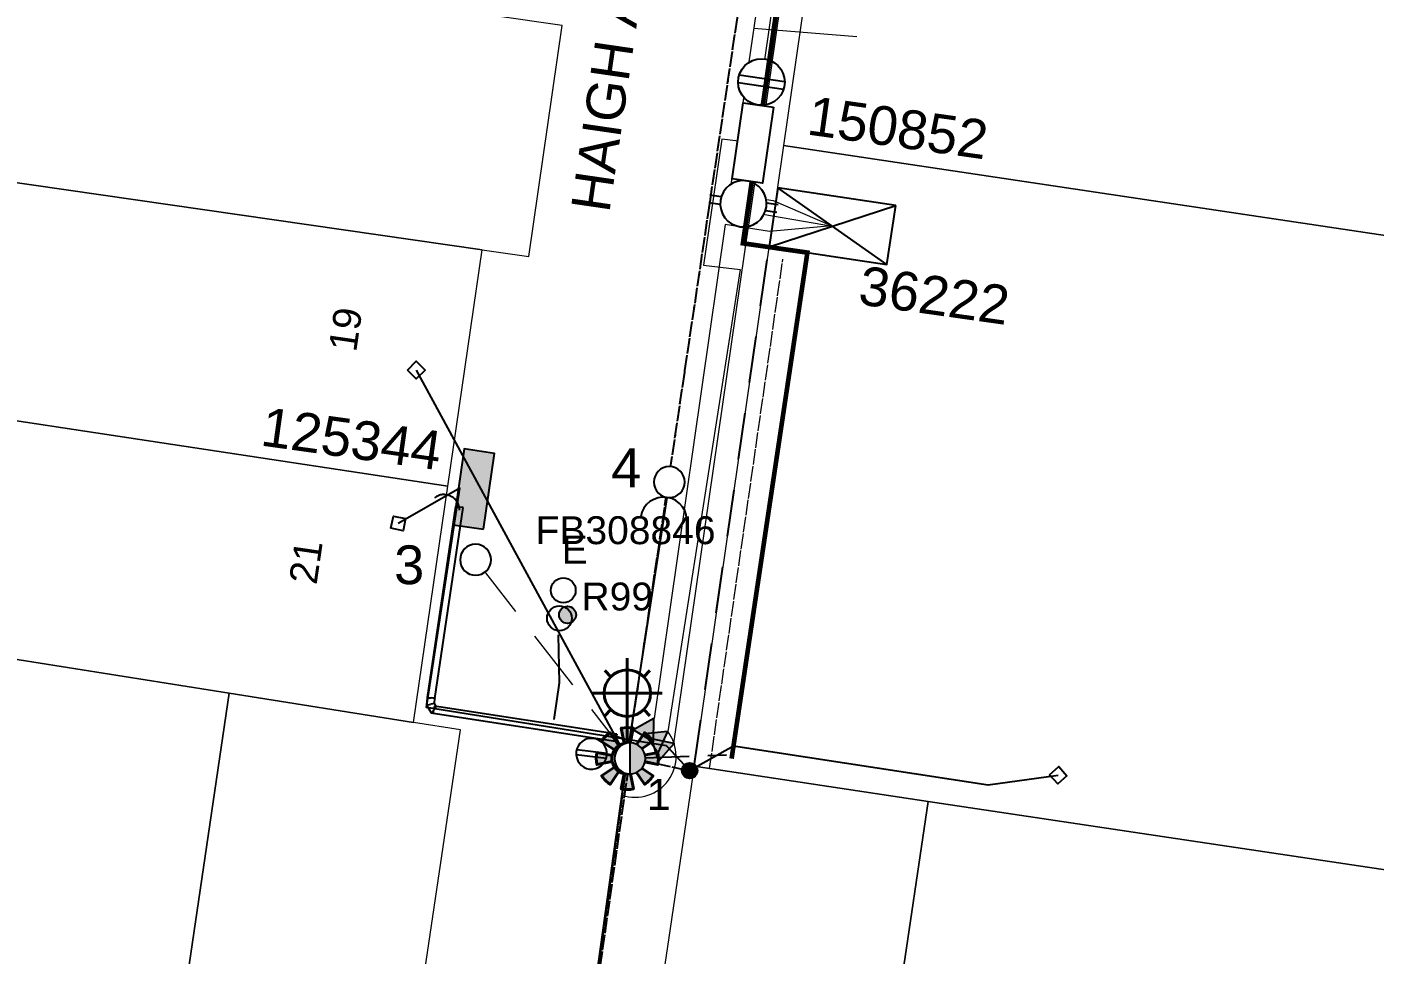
# Model space of a CAD drawing. Header units: metres. Extents: x 280709 to 281347, y 6137535 to 6138306.
# Drawn here: x 280942.5 to 281029.3, y 6137813.3 to 6137873.1 of the extents above; entities that cross this region are included whole.
import ezdxf
from ezdxf.enums import TextEntityAlignment as Align

# ---------------------------------------------------------------- set-up
doc = ezdxf.new("R2010")
doc.units = ezdxf.units.M
for name, pattern in [('Cable Exist OH', [1, 1, 0]), ('Cable Exist UG', [8.2, 4, -1.2, 1.8, -1.2]), ('Cable New OH', [6, 4, -2]), ('Cable Remove', [2, 0, -2]), ('Dash', [5, 3, -2])]:
    doc.linetypes.add(name, pattern=pattern)
doc.layers.get('0').update_dxf_attribs({"color": 6})
for name, color, linetype in [('_User DUCT CONFIGS', 7, 'Continuous'), ('_User Miscellaneous1', 7, 'Continuous'), ('Duct_SP_EXT', 7, 'Continuous'), ('Equip_LV_EXT', 7, 'Continuous'), ('Equip_LV_NEW', 2, 'Continuous'), ('Equip_SP_HV_NEW', 2, 'Continuous'), ('Equip_SP_LV_EXT', 7, 'Continuous'), ('Equip_SP_LV_NEW', 2, 'Continuous'), ('Equip_SP_SL_EXT', 7, 'Continuous'), ('Equip_SP_SL_NEW', 2, 'Continuous'), ('Mains_HV_EXT', 7, 'Continuous'), ('Mains_HV_NEW_U72', 2, 'Continuous'), ('Mains_LV_EXT', 7, 'Continuous'), ('Mains_LV_NEW_E47', 2, 'Continuous'), ('Mains_LV_NEW_Hardwired', 2, 'Continuous'), ('Mains_LV_NEW_T84', 2, 'Continuous'), ('Mains_SL_EXT', 7, 'Continuous'), ('Mains_SL_NEW_R6', 2, 'Continuous'), ('Notes', 7, 'Continuous'), ('OH_Details_SP_MISC', 7, 'Continuous'), ('Services_SP_EXT', 7, 'Continuous'), ('Sub_SP_NEW', 2, 'Continuous'), ('SupportsOH_SP_NEW', 2, 'Continuous'), ('SupportsOH_SP_TR_HV_LV_SL_NEW', 2, 'Continuous'), ('SupportsUG_SP_LV_EXT', 7, 'Continuous'), ('SupportsUG_SP_LV_NEW', 2, 'Continuous'), ('Trench_SP_EXT', 7, 'Continuous'), ('Trench_SP_NEW', 2, 'Continuous')]:
    doc.layers.add(name, color=color, linetype=linetype)
doc.layers.add('Cadastre Land Parcels_SP_EXT', color=9, linetype='Continuous', lineweight=5)
doc.layers.add('Cadastre Road Names_SP_HV_LV_SL_EXT', color=9, linetype='Continuous', lineweight=5)
doc.styles.add('iecARIAL', font='arial.ttf', dxfattribs={"height": 2})
doc.styles.add('POLE_LABEL', font='arial.ttf')
doc.styles.get("Standard").update_dxf_attribs({"font": 'arial.ttf'})
doc.linetypes.add('Cable 4', pattern='A,5.25,-0.1,["o",Standard,S=2,R=0,X=1.2,Y=-0.7],-4', length=9.35)
doc.linetypes.add('Cable New UG', pattern='A,7,-0.25,["x",Standard,S=2,R=0,X=0.2,Y=-0.8],-2.1', length=9.35)
doc.linetypes.add('IE Trench HV', pattern='A,7,-0.2,["/",Standard,S=3,R=0,X=0.6,Y=-1.4],-2.5', length=9.7)

# ---------------------------------------------------------------- blocks, each defined once
blk = doc.blocks.new('PILLAR_EXT')
blk.add_hatch(color=256).paths.add_polyline_path([(-2.475, 0.99), (-2.475, -0.99), (2.475, -0.99), (2.475, 0.99)])
blk.add_lwpolyline([(-2.475, -0.99), (2.475, -0.99), (2.475, 0.99), (-2.475, 0.99)], close=True)
at = {"style": 'iecARIAL', "flags": 8}
blk.add_attdef('ASSET_NUM', (1.5, 3.5), '', height=2.5, dxfattribs=at)
for tag, p, flags in [('OWNED_BY', (0, -0.2), 9), ('STATE', (0, -0.4), 9), ('SUPPORT_TYPE', (0, -0.6), 9), ('USAGE', (0, -0.8), 9), ('LEGEND', (0, -1), 9), ('STREETNAME', (0, -1.8), 9), ('LOCATION', (0, -1.2), 9), ('NOTES', (0, -1.4), 9), ('PARENT', (0, -1.6), 9), ('SUBURB', (0, -2), 1)]:
    blk.add_attdef(tag, p, '', height=0.2, dxfattribs=dict(flags=flags))
blk = doc.blocks.new('DUCT_EXT')
blk.add_circle((0, 0.8), 0.8)
at = {"flags": 1}
blk.add_attdef('Z', (0, 0), '', height=0.2, dxfattribs=at)
at = {"flags": 9}
for tag, p in [('DUCT_CODE', (0, 0)), ('XSECT_TYPE', (0, -0.2)), ('STATE', (0, -0.6)), ('FB_REFERENCE', (0, -0.4)), ('NOTES', (0, -0.8))]:
    blk.add_attdef(tag, text='', height=0.2, dxfattribs=at).set_placement(p, align=Align.MIDDLE_LEFT)
blk = doc.blocks.new('*U71')
for p, q in [((-2.508, 3.153), (-1.35, 1.567)), ((-2.24, 3.349), (-1.082, 1.762))]:
    blk.add_line(p, q)
blk.add_lwpolyline([(-1.208, 1.653, 1), (-2.382, 3.262, 1)], format="xyb", close=True)
at = {"flags": 9}
for tag, p in [('ACTUAL_STATUS', (0, 0)), ('OPERATING_VOLTAGE', (0, -0.6)), ('ORIENTATION', (0, -0.8)), ('CONSTRUCTED_VOLTAGE', (0, -0.2)), ('NO_PHASES', (0, -0.4)), ('OWNED_BY', (0, -1)), ('STATE', (0, -1.2)), ('SWITCH_TYPE', (0, -1.4)), ('USAGE', (0, -1.6)), ('NOTES', (0, -1.8))]:
    blk.add_attdef(tag, text='', height=0.2, dxfattribs=at).set_placement(p, align=Align.MIDDLE_LEFT)
at = {"flags": 1}
blk.add_attdef('Z', (0, 0), '', height=0.2, dxfattribs=at)
blk = doc.blocks.new('SL_LANTERN_EXT')
at = {"lineweight": 40}
for p, q in [((0, 1.968), (0, 6.468)), ((-1.459, 5.676), (-1.061, 5.278)), ((1.458, 5.676), (1.06, 5.278)), ((-2.25, 4.218), (2.25, 4.218)), ((-1.459, 2.759), (-1.061, 3.157)), ((0, 0), (0, 2.721)), ((1.458, 2.759), (1.06, 3.157))]:
    blk.add_line(p, q, dxfattribs=at)
blk.add_circle((0, 4.218), 1.5, dxfattribs=at)
at = {"style": 'iecARIAL', "flags": 9}
blk.add_attdef('ASSET_NUM', (1.5, 1.5), '', height=2.5, dxfattribs=at)
for tag, p, height, flags in [('CONSTRUCTED_VOLTAGE', (0.981, -0.653), 0.2, 9), ('CONTROL_TYPE', (0.981, -0.853), 0.2, 9), ('LANTERN_PURPOSE', (0.981, -1.053), 0.2, 9), ('LNUMBER', (2.181, -3.253), 2.5, 8), ('OPERATING_VOLTAGE', (0.981, -1.653), 0.2, 9), ('ORIENTATION', (0.981, -1.853), 0.2, 9), ('LANTERN_TYPE', (0.981, -1.253), 0.2, 9), ('NO_PHASES', (0.981, -1.453), 0.2, 9), ('OWNED_BY', (0.981, -2.053), 0.2, 9), ('STATE', (0.981, -2.253), 0.2, 9), ('CEXIST', (0.981, -2.653), 0.2, 9), ('USAGE', (0.981, -2.453), 0.2, 9), ('CNEW', (0.981, -2.853), 0.2, 9), ('CNUMBER', (0.981, -3.053), 0.2, 9), ('CREMOVE', (0.981, -3.253), 0.2, 9), ('CREPLACE', (0.981, -3.453), 0.2, 9), ('LKINGHEIGHT', (0.981, -3.653), 0.2, 9), ('LBRACKET', (0.981, -3.853), 0.2, 9), ('LBRACKETVOCAB', (0.981, -4.053), 0.2, 9), ('LCATEGORY', (0.981, -4.253), 0.2, 9), ('LCHARGE1', (0.981, -4.453), 0.2, 9), ('LCHARGE1PERCENT', (0.981, -4.653), 0.2, 9), ('LCHARGE2', (0.981, -4.853), 0.2, 9), ('LCHARGE2PERCENT', (0.981, -5.053), 0.2, 9), ('LCHARGE3', (0.981, -5.253), 0.2, 9), ('LCHARGE3PERCENT', (0.981, -5.453), 0.2, 9), ('LEXIST', (0.981, -5.653), 0.2, 9), ('LLAMP', (0.981, -5.853), 0.2, 9), ('LLAMPVOCAB', (0.981, -6.053), 0.2, 9), ('LMAST', (0.981, -6.253), 0.2, 9), ('LMASTVOCAB', (0.981, -6.453), 0.2, 9), ('LNEW', (0.981, -6.653), 0.2, 9), ('LANTNUMBER', (0.981, -6.853), 0.2, 9), ('LOUTREACH', (0.981, -7.253), 0.2, 9), ('LOUTREACHVOCAB', (0.981, -7.453), 0.2, 9), ('LRATECODE', (0.981, -7.653), 0.2, 9), ('LREMOVE', (0.981, -7.853), 0.2, 9), ('LREPLACE', (0.981, -8.053), 0.2, 9), ('LTYPE', (0.981, -8.253), 0.2, 9), ('LTYPEVOCAB', (0.981, -8.453), 0.2, 9), ('LEGEND', (0.981, -8.653), 0.2, 9), ('LOCATION', (0.981, -8.853), 0.2, 9), ('STREETNAME', (0.981, -9.253), 0.2, 9), ('SUBURB', (0.981, -9.453), 0.2, 1), ('NOTES', (0.981, -9.053), 0.2, 9)]:
    blk.add_attdef(tag, p, '', height=height, dxfattribs=dict(flags=flags))
blk = doc.blocks.new('SL_NIGHTWATCH_EXT')
at = {"lineweight": 40}
h = blk.add_hatch(color=256, dxfattribs=at)
h.paths.add_polyline_path([(0.387, 1.962, 0.098491), (-0.394, 1.961), (-0.197, 0.98, -0.098491), (0.193, 0.981)])
h.paths.add_polyline_path([(0.554, 0.832, -0.098491), (0.83, 0.557), (1.661, 1.114, 0.098491), (1.108, 1.665)])
h.paths.add_polyline_path([(0.98, 0.197, -0.098491), (0.981, -0.193), (1.962, -0.387, 0.098491), (1.961, 0.394)])
h.paths.add_polyline_path([(0.832, -0.554, -0.098491), (0.557, -0.83), (1.114, -1.661, 0.098491), (1.665, -1.108)])
h.paths.add_polyline_path([(-0.193, -0.981), (-0.387, -1.962, 0.098491), (0.394, -1.961), (0.197, -0.98, -0.098491)])
h.paths.add_polyline_path([(-0.83, -0.557), (-1.661, -1.114, 0.098491), (-1.108, -1.665), (-0.554, -0.832, -0.098491)])
h.paths.add_polyline_path([(-0.981, 0.193), (-1.962, 0.387, 0.098491), (-1.961, -0.394), (-0.98, -0.197, -0.098491)])
h.paths.add_polyline_path([(-1.114, 1.661, 0.098491), (-1.665, 1.108), (-0.832, 0.554, -0.098491), (-0.557, 0.83)])
for p, q in [((-1.165, 1.626), (-1.165, 1.626, 0)), ((-1.103, 1.644), (-1.103, 1.644, 0)), ((1.082, 1.626), (1.082, 1.626, 0)), ((-0.856, -0.574), (-0.856, -0.574, 0)), ((0.819, -0.574), (0.819, -0.574, 0)), ((1.965, -0.374), (1.965, -0.374, 0)), ((1.131, -1.65), (1.131, -1.65, 0))]:
    blk.add_line(p, q, dxfattribs=at)
for points in [[(-0.197, 0.98, -0.098491), (0.193, 0.981), (0.387, 1.962, 0.098491), (-0.394, 1.961)], [(-0.557, 0.83, 0.098491), (-0.832, 0.554), (-1.665, 1.108, -0.098491), (-1.114, 1.661)], [(0.83, 0.557), (1.661, 1.114, 0.098491), (1.108, 1.665), (0.554, 0.832, -0.098491)], [(-0.981, 0.193, 0.098491), (-0.98, -0.197), (-1.961, -0.394, -0.098491), (-1.962, 0.387)], [(0.981, -0.193), (1.962, -0.387, 0.098491), (1.961, 0.394), (0.98, 0.197, -0.098491)], [(-0.83, -0.557, 0.098491), (-0.554, -0.832), (-1.108, -1.665, -0.098491), (-1.661, -1.114)], [(0.557, -0.83), (1.114, -1.661, 0.098491), (1.665, -1.108), (0.832, -0.554, -0.098491)], [(0.197, -0.98), (0.394, -1.961, -0.098491), (-0.387, -1.962), (-0.193, -0.981, 0.098491)]]:
    blk.add_lwpolyline(points, format="xyb", close=True, dxfattribs=at)
blk.add_circle((0, 0), 1, dxfattribs=at)
blk = doc.blocks.new('CCP_EXT')
at = {"flags": 9}
for tag, p in [('STATE', (0, -1.8)), ('USAGE', (0, -1.2)), ('LEGEND', (0, -1.4)), ('LIFE_SUPPORT', (0, -1.6)), ('NOTES', (0, -2))]:
    blk.add_attdef(tag, text='', height=0.2, dxfattribs=at).set_placement(p, align=Align.MIDDLE_LEFT)
blk.add_wipeout([(0, 0.566), (0.566, 0), (0, -0.566), (-0.566, 0)])
blk.add_lwpolyline([(-0.566, 0), (0, 0.566), (0.566, 0), (0, -0.566), (-0.566, 0)])
at = {"flags": 1}
blk.add_attdef('Z', (0, 0), '', height=0.2, dxfattribs=at)
at = {"flags": 9}
for tag, p in [('CCP_TYPE', (0, 0)), ('OPERATING_VOLTAGE', (0, -0.6)), ('ORIENTATION', (0, -0.8)), ('CONSTRUCTED_VOLTAGE', (0, -0.2)), ('NO_PHASES', (0, -0.4)), ('OWNED_BY', (0, -1))]:
    blk.add_attdef(tag, text='', height=0.2, dxfattribs=at).set_placement(p, align=Align.MIDDLE_LEFT)
blk = doc.blocks.new('CABLE_LARGE_EXT')
h = blk.add_hatch(color=256)
edge = h.paths.add_edge_path()
edge.add_arc((0, 0.55), 0.55, 0, 360)
blk.add_circle((0, 0.55), 0.55)
at = {"flags": 1}
blk.add_attdef('Z', (0, 0), '', height=0.2, dxfattribs=at)
at = {"flags": 9}
for tag, p in [('COND_CODE', (0, 0)), ('XSECT_SIZE', (0, -0.6)), ('STATE', (0, -0.4)), ('FB_REFERENCE', (0, -0.2)), ('NOTES', (0, -0.8))]:
    blk.add_attdef(tag, text='', height=0.2, dxfattribs=at).set_placement(p, align=Align.MIDDLE_LEFT)
blk = doc.blocks.new('CONNECTOR_NODE_EXT')
h = blk.add_hatch(color=256)
edge = h.paths.add_edge_path()
edge.add_arc((0, 0), 0.5, 0, 360)
blk.add_circle((0, 0), 0.5)
at = {"flags": 1}
blk.add_attdef('Z', (0, 0), '', height=0.2, dxfattribs=at)
at = {"flags": 9}
for tag, p in [('CONNECTOR_TYPE', (0, 0)), ('OPERATING_VOLTAGE', (0, -0.6)), ('ORIENTATION', (0, -0.8)), ('CONSTRUCTED_VOLTAGE', (0, -0.2)), ('NO_PHASES', (0, -0.4)), ('SUBTYPE', (0, -1)), ('USAGE', (0, -1.2)), ('NOTES', (0, -1.4))]:
    blk.add_attdef(tag, text='', height=0.2, dxfattribs=at).set_placement(p, align=Align.MIDDLE_LEFT)
blk = doc.blocks.new('SUB_PADMOUNT_NEW')
for p, q in [((-3.84, 1.92), (3.84, -1.92)), ((3.84, 1.92), (-3.84, -1.92))]:
    blk.add_line(p, q)
blk.add_lwpolyline([(-3.84, -1.92), (3.84, -1.92), (3.84, 1.92), (-3.84, 1.92)], close=True)
for tag, height, flags, p in [('ASSET_NUM', 3.5, 8, (2, 2)), ('STREET_CODE', 0.2, 9, (1.5, 0)), ('OPERATING_VOLTAGE', 0.2, 9, (1.5, -0.4)), ('ORIENTATION', 0.2, 9, (1.5, -0.6)), ('OWNED_BY', 0.2, 9, (1.5, -0.8)), ('NO_PHASES', 0.2, 9, (1.5, -0.2)), ('OPERATED_BY', 0.2, 9, (1.5, -1)), ('SECONDARY_VOLTAGE', 0.2, 9, (1.5, -1.6)), ('STATE', 0.2, 9, (1.5, -1.8)), ('CONSTRUCTED_VOLTAGE', 0.2, 9, (1.5, -1.4)), ('MAINTAINED_BY', 0.2, 9, (1.5, -1.2)), ('SUBSTATION_TYPE', 0.2, 9, (1.5, -2.2)), ('USAGE', 0.2, 9, (1.5, -2.4)), ('PARENT', 0.2, 9, (1.5, -2)), ('LEGEND', 0.2, 9, (1.5, -2.6)), ('SUBURB', 0.2, 9, (1.5, -2.8)), ('STREETNAME', 0.2, 9, (1.5, -3)), ('LOCATION', 0.2, 9, (1.5, -3.2)), ('NOTES', 0.2, 9, (1.5, -3.4)), ('Z', 0.2, 1, (1.5, -3.6))]:
    blk.add_attdef(tag, text='', height=height, dxfattribs=dict(flags=flags)).set_placement(p, align=Align.MIDDLE_LEFT)
blk = doc.blocks.new('PILLAR_NEW')
for tag, height, flags, p in [('ASSET_NUM', 2.5, 8, (2, 4)), ('STREET_CODE', 0.2, 9, (1.5, 2)), ('OWNED_BY', 0.2, 9, (1.5, 1.8)), ('OPERATED_BY', 0.2, 9, (1.5, 1.6))]:
    blk.add_attdef(tag, text='', height=height, dxfattribs=dict(flags=flags)).set_placement(p, align=Align.MIDDLE_LEFT)
blk.add_wipeout([(-2.475, 0.99), (2.475, 0.99), (2.475, -0.99), (-2.475, -0.99)])
at = {"lineweight": -3}
blk.add_lwpolyline([(-2.475, 0.99), (2.475, 0.99), (2.475, -0.99), (-2.475, -0.99)], close=True, dxfattribs=at)
for tag, flags, p in [('STATE', 9, (1.5, 1.2)), ('SUPPORT_TYPE', 9, (1.5, 1)), ('USAGE', 9, (1.5, 0.8)), ('MAINTAINED_BY', 9, (1.5, 1.4)), ('SUBURB', 9, (1.5, 0.2)), ('STREETNAME', 9, (1.5, 0)), ('LEGEND', 9, (1.5, 0.6)), ('PARENT', 9, (1.5, 0.4)), ('Z', 1, (1.5, -0.6)), ('LOCATION', 9, (1.5, -0.2)), ('NOTES', 9, (1.5, -0.4))]:
    blk.add_attdef(tag, text='', height=0.2, dxfattribs=dict(flags=flags)).set_placement(p, align=Align.MIDDLE_LEFT)
blk = doc.blocks.new('POLE_REPLACE_NEW')
for tag, height, flags, p in [('ASSET_NUM', 2.5, 8, (2, 2)), ('STREET_CODE', 0.2, 9, (1.5, 0)), ('OWNED_BY', 0.2, 9, (1.5, -0.2)), ('SPECIAL_USE', 0.2, 9, (1.5, -0.6)), ('STATE', 0.2, 9, (1.5, -0.8)), ('PARENT', 0.2, 9, (1.5, -0.4)), ('cLV', 0.2, 9, (1.5, -1.2)), ('cHV', 0.2, 9, (1.5, -1.8)), ('hDepth', 0.2, 9, (1.5, -1.4)), ('hDia', 0.2, 9, (1.5, -1.6)), ('USAGE', 0.2, 9, (1.5, -1)), ('LBRACKET', 0.2, 9, (1.5, -2)), ('LExisting', 0.2, 9, (1.5, -2.2)), ('LANTNUMBER', 0.2, 9, (1.5, -2.4)), ('LOther', 0.2, 9, (1.5, -2.6)), ('cLinedev', 0.2, 9, (1.5, -3.2)), ('pExisting', 0.2, 9, (1.5, -3.4)), ('LRemove', 0.2, 9, (1.5, -2.8)), ('LEGEND', 0.2, 9, (1.5, -3)), ('pFooting', 0.2, 9, (1.5, -4)), ('pNew', 0.2, 9, (1.5, -4.2)), ('pNumber', 0.2, 9, (1.5, -4.4)), ('PFNUMBER', 0.2, 9, (1.5, -3.6)), ('NEWPFNUMBER', 0.2, 9, (1.5, -3.8)), ('pRelocate', 0.2, 9, (1.5, -4.6)), ('pRemove', 0.2, 9, (1.5, -4.8)), ('pReplace', 0.2, 9, (1.5, -5)), ('pStay', 0.2, 9, (1.5, -5.2)), ('cspan', 0.2, 9, (1.5, -5.6)), ('SUBURB', 0.2, 9, (1.5, -5.8)), ('STREETNAME', 0.2, 9, (1.5, -6)), ('pType', 0.2, 9, (1.5, -5.4)), ('Z', 0.2, 1, (1.5, -7)), ('OPERATED_BY', 0.2, 9, (1.5, -6.6)), ('LOCATION', 0.2, 9, (1.5, -6.2)), ('NOTES', 0.2, 9, (1.5, -6.4)), ('MAINTAINED_BY', 0.2, 9, (1.5, -6.8))]:
    blk.add_attdef(tag, text='', height=height, dxfattribs=dict(flags=flags)).set_placement(p, align=Align.MIDDLE_LEFT)
at = {"style": 'POLE_LABEL', "flags": 9}
blk.add_attdef('STRUCTURE_PLANT_NUMBER', text='', height=0.2, dxfattribs=at).set_placement((1.5, 0.242), align=Align.MIDDLE_LEFT)
blk.add_wipeout([(0, 1), (-0.125, 0.992), (-0.249, 0.969), (-0.368, 0.93), (-0.482, 0.876), (-0.588, 0.809), (-0.685, 0.729), (-0.771, 0.637), (-0.844, 0.536), (-0.905, 0.426), (-0.951, 0.309), (-0.982, 0.187), (-0.998, 0.063), (-0.998, -0.063), (-0.982, -0.187), (-0.951, -0.309), (-0.905, -0.426), (-0.844, -0.536), (-0.771, -0.637), (-0.685, -0.729), (-0.588, -0.809), (-0.482, -0.876), (-0.368, -0.93), (-0.249, -0.969), (-0.125, -0.992), (0, -1), (0.125, -0.992), (0.249, -0.969), (0.368, -0.93), (0.482, -0.876), (0.588, -0.809), (0.685, -0.729), (0.771, -0.637), (0.844, -0.536), (0.905, -0.426), (0.951, -0.309), (0.982, -0.187), (0.998, -0.063), (0.998, 0.063), (0.982, 0.187), (0.951, 0.309), (0.905, 0.426), (0.844, 0.536), (0.771, 0.637), (0.685, 0.729), (0.588, 0.809), (0.482, 0.876), (0.368, 0.93), (0.249, 0.969), (0.125, 0.992)])
h = blk.add_hatch(color=256)
edge = h.paths.add_edge_path()
edge.add_arc((0, 0), 1, 270, 450)
edge.add_line((0, 1), (0, -1))
blk.add_lwpolyline([(0, 1), (0, -1)])
at = {"lineweight": -3}
blk.add_arc((0, 0), 1, 90, 270, dxfattribs=at)
blk.add_arc((0, 0), 1, 270, 90)
blk = doc.blocks.new('UGOH_NEW')
blk.add_hatch(color=256).paths.add_polyline_path([(-0.753, 1.698), (0.747, 1.698), (-0.003, 2.997)])
at = {"color": 1}
blk.add_lwpolyline([(-0.753, 1.698), (0.747, 1.698), (-0.003, 2.997)], close=True, dxfattribs=at)
for tag, flags, p in [('CONSTRUCTED_VOLTAGE', 9, (1.5, 0)), ('OPERATING_VOLTAGE', 9, (1.5, -0.2)), ('ORIENTATION', 9, (1.5, -0.4)), ('STATE', 9, (1.5, -0.6)), ('USAGE', 9, (1.5, -0.8)), ('ACTUAL_STATUS', 9, (1.5, -1.6)), ('OWNED_BY', 9, (1.5, -1)), ('OPERATED_BY', 9, (1.5, -1.2)), ('MAINTAINED_BY', 9, (1.5, -1.4)), ('NUMBER_OF_PHASES', 9, (1.5, -1.8)), ('TYPE', 1, (1.5, -2))]:
    blk.add_attdef(tag, text='', height=0.2, dxfattribs=dict(flags=flags)).set_placement(p, align=Align.MIDDLE_LEFT)
blk = doc.blocks.new('*U78')
blk.add_wipeout([(-0.911, -1.184), (-0.755, -1.289), (-0.588, -1.373), (-0.411, -1.436), (-0.228, -1.477), (-0.041, -1.493), (0.147, -1.487), (0.332, -1.457), (0.512, -1.404), (0.684, -1.328), (0.845, -1.232), (0.992, -1.117), (1.125, -0.984), (1.239, -0.835), (1.334, -0.673), (1.408, -0.5), (1.459, -0.32), (1.488, -0.135), (1.493, 0.053), (1.475, 0.24), (1.433, 0.423), (1.369, 0.599), (1.283, 0.766), (1.177, 0.92), (1.052, 1.061), (0.911, 1.184), (0.755, 1.289), (0.588, 1.373), (0.411, 1.436), (0.228, 1.477), (0.041, 1.493), (-0.147, 1.487), (-0.332, 1.457), (-0.512, 1.404), (-0.684, 1.328), (-0.845, 1.232), (-0.992, 1.117), (-1.125, 0.984), (-1.239, 0.835), (-1.334, 0.673), (-1.408, 0.5), (-1.459, 0.32), (-1.488, 0.135), (-1.493, -0.053), (-1.475, -0.24), (-1.433, -0.423), (-1.369, -0.599), (-1.283, -0.766), (-1.177, -0.92), (-1.052, -1.061)])
for p, q in [((-1.477, 0.223), (-2.224, 0.21)), ((1.468, 0.275), (2.215, 0.288)), ((-1.468, -0.275), (-2.215, -0.288)), ((1.477, -0.223), (2.224, -0.21))]:
    blk.add_line(p, q)
blk.add_lwpolyline([(-0.026, 1.494, 1), (0.026, -1.494, 1)], format="xyb", close=True)
for tag, p, flags in [('Z', (0, 0), 1), ('ORIENTATION', (0, 0), 9), ('USAGE', (0, -0.2), 9), ('NOTES', (0, -0.4), 9)]:
    blk.add_attdef(tag, p, '', height=0.2, dxfattribs=dict(flags=flags))
blk = doc.blocks.new('*U79')
for tag, flags, p in [('TYPE', 9, (1.5, -2.6)), ('MAINTAINED_BY', 9, (1.5, -2.2)), ('NUMBER_OF_PHASES', 9, (1.5, -2.4)), ('Z', 1, (1.5, -2.8))]:
    blk.add_attdef(tag, text='', height=0.2, dxfattribs=dict(flags=flags)).set_placement(p, align=Align.MIDDLE_LEFT)
blk.add_wipeout([(-1.056, 1.057), (-1.18, 0.916), (-1.286, 0.761), (-1.371, 0.594), (-1.435, 0.417), (-1.476, 0.234), (-1.493, 0.047), (-1.487, -0.14), (-1.458, -0.326), (-1.406, -0.506), (-1.331, -0.678), (-1.236, -0.839), (-1.121, -0.988), (-0.988, -1.12), (-0.84, -1.235), (-0.679, -1.331), (-0.506, -1.406), (-0.326, -1.458), (-0.141, -1.487), (0.047, -1.493), (0.233, -1.476), (0.416, -1.435), (0.593, -1.371), (0.76, -1.286), (0.915, -1.181), (1.056, -1.057), (1.18, -0.916), (1.286, -0.761), (1.371, -0.594), (1.435, -0.417), (1.476, -0.234), (1.493, -0.047), (1.487, 0.14), (1.458, 0.326), (1.406, 0.506), (1.331, 0.678), (1.236, 0.839), (1.121, 0.988), (0.988, 1.12), (0.84, 1.235), (0.679, 1.331), (0.506, 1.406), (0.326, 1.458), (0.141, 1.487), (-0.047, 1.493), (-0.233, 1.476), (-0.416, 1.435), (-0.593, 1.371), (-0.76, 1.286), (-0.915, 1.181)])
for p, q in [((-0.25, -1.479), (-0.25, 1.479)), ((0.25, -1.479), (0.25, 1.479))]:
    blk.add_line(p, q)
blk.add_circle((0, 0), 1.5)
at = {"flags": 9}
for tag, p in [('ACTUAL_STATUS', (1.5, 0)), ('OPERATING_VOLTAGE', (1.5, -0.6)), ('ORIENTATION', (1.5, -0.8)), ('CONSTRUCTED_VOLTAGE', (1.5, -0.2)), ('NO_PHASES', (1.5, -0.4)), ('STATE', (1.5, -1)), ('SWITCH_TYPE', (1.5, -1.2)), ('OWNED_BY', (1.5, -1.8)), ('USAGE', (1.5, -1.4)), ('NOTES', (1.5, -1.6)), ('OPERATED_BY', (1.5, -2))]:
    blk.add_attdef(tag, text='', height=0.2, dxfattribs=at).set_placement(p, align=Align.MIDDLE_LEFT)
blk = doc.blocks.new('POLE_NEW')
for tag, height, flags, p in [('pNumber', 2.5, 8, (-17.84, 2.067)), ('SPECIAL_USE', 0.2, 9, (1.145, -0.8)), ('OWNED_BY', 0.2, 9, (1.145, -0.4)), ('PARENT', 0.2, 9, (1.145, -0.6)), ('cLV', 0.2, 9, (1.145, -1.4)), ('STATE', 0.2, 9, (1.145, -1)), ('hDepth', 0.2, 9, (1.145, -1.6)), ('hDia', 0.2, 9, (1.145, -1.8)), ('USAGE', 0.2, 9, (1.145, -1.2)), ('cHV', 0.2, 9, (1.145, -2)), ('LBRACKET', 0.2, 9, (1.145, -2.2)), ('LExisting', 0.2, 9, (1.145, -2.4)), ('LANTNUMBER', 0.2, 9, (1.145, -2.6)), ('cLinedev', 0.2, 9, (1.145, -3.4)), ('LOther', 0.2, 9, (1.145, -2.8)), ('LRemove', 0.2, 9, (1.145, -3)), ('LEGEND', 0.2, 9, (1.145, -3.2)), ('pExisting', 0.2, 9, (1.145, -3.6)), ('pFooting', 0.2, 9, (1.145, -4.2)), ('pNew', 0.2, 9, (1.145, -4.4)), ('PFNUMBER', 0.2, 9, (1.145, -3.8)), ('NEWPFNUMBER', 0.2, 9, (1.145, -4)), ('pRelocate', 0.2, 9, (1.145, -4.8)), ('pRemove', 0.2, 9, (1.145, -5)), ('pReplace', 0.2, 9, (1.145, -5.2)), ('cspan', 0.2, 9, (1.145, -5.8)), ('SUBURB', 0.2, 9, (1.145, -6)), ('pStay', 0.2, 9, (1.145, -5.4)), ('pType', 0.2, 9, (1.145, -5.6)), ('STREETNAME', 0.2, 9, (1.145, -6.2)), ('OPERATED_BY', 0.2, 9, (1.145, -6.887)), ('LOCATION', 0.2, 9, (1.145, -6.4)), ('NOTES', 0.2, 9, (1.145, -6.6)), ('MAINTAINED_BY', 0.2, 9, (1.145, -7.22))]:
    blk.add_attdef(tag, text='', height=height, dxfattribs=dict(flags=flags)).set_placement(p, align=Align.MIDDLE_LEFT)
at = {"style": 'POLE_LABEL'}
for tag, height, flags, p in [('ASSET_NUM', 2.5, 8, (2, 2)), ('STRUCTURE_PLANT_NUMBER', 0.2, 9, (1.145, 0.093)), ('STREET_CODE', 0.2, 9, (1.145, -0.2))]:
    blk.add_attdef(tag, text='', height=height, dxfattribs=dict(at, flags=flags)).set_placement(p, align=Align.MIDDLE_LEFT)
at = {"flags": 1}
blk.add_attdef('Z', (1.145, -7.594), '', height=0.2, dxfattribs=at)
blk.add_wipeout([(0.068, 0.998), (-0.058, 0.998), (-0.182, 0.983), (-0.304, 0.953), (-0.421, 0.907), (-0.532, 0.847), (-0.634, 0.774), (-0.725, 0.688), (-0.806, 0.592), (-0.874, 0.486), (-0.928, 0.373), (-0.967, 0.254), (-0.991, 0.13), (-1, 0.005), (-0.993, -0.12), (-0.97, -0.244), (-0.932, -0.363), (-0.879, -0.477), (-0.812, -0.584), (-0.732, -0.681), (-0.641, -0.767), (-0.54, -0.842), (-0.43, -0.903), (-0.314, -0.949), (-0.192, -0.981), (-0.068, -0.998), (0.058, -0.998), (0.182, -0.983), (0.304, -0.953), (0.421, -0.907), (0.532, -0.847), (0.634, -0.774), (0.725, -0.688), (0.806, -0.592), (0.874, -0.486), (0.928, -0.373), (0.967, -0.254), (0.991, -0.13), (1, -0.005), (0.993, 0.12), (0.97, 0.244), (0.932, 0.363), (0.879, 0.477), (0.812, 0.584), (0.732, 0.681), (0.641, 0.767), (0.54, 0.842), (0.43, 0.903), (0.314, 0.949), (0.192, 0.981)])
at = {"lineweight": -3}
blk.add_lwpolyline([(-1, 0, 1), (1, 0, 1)], format="xyb", close=True, dxfattribs=at)
blk = doc.blocks.new('STAY_NEW')
blk.add_line((9.567, 0), (-7.166, 0))
blk.add_arc((-5.666, 0), 1.5, 90, 270)

msp = doc.modelspace()

# ---------------------------------------------------------------- linework, layer by layer
at = {"layer": '_User DUCT CONFIGS'}
msp.add_lwpolyline([(280976.709, 6137833.874), (280976.774, 6137830.775), (280976.431, 6137828.405)], dxfattribs=at)
at = {"layer": '_User Miscellaneous1', "lineweight": 0, "flags": 128}
msp.add_lwpolyline([(280995.956, 6137872.432), (280989.319, 6137872.976)], dxfattribs=at)
at = {"layer": 'Cadastre Land Parcels_SP_EXT', "linetype": 'Continuous'}
for points in [[(281036.794, 6137899.515), (280997.012, 6137905.478), (280991.246, 6137865.427), (281031.028, 6137859.463), (281036.794, 6137899.515)], [(280976.975, 6137873.169), (280918.868, 6137881.537), (280877.302, 6137887.523), (280875.142, 6137872.617), (280920.393, 6137866.104), (280971.809, 6137858.699), (280974.815, 6137858.267), (280976.975, 6137873.169)], [(280971.809, 6137858.699), (280920.393, 6137866.104), (280918.233, 6137851.234), (280969.599, 6137843.46), (280971.809, 6137858.699)], [(281068.927, 6137847.752), (281069.6, 6137853.68), (281031.028, 6137859.463), (280991.246, 6137865.427), (280985.482, 6137825.39), (281000.571, 6137823.128), (281015.66, 6137820.865), (281030.749, 6137818.602), (281063.204, 6137813.737), (281068.927, 6137847.752)], [(280969.599, 6137843.46), (280918.233, 6137851.234), (280916.066, 6137836.37), (280925.689, 6137834.843), (280940.593, 6137832.475), (280955.498, 6137830.109), (280967.39, 6137828.221), (280969.599, 6137843.46)], [(280955.498, 6137830.109), (280940.593, 6137832.475), (280934.681, 6137792.348), (280949.605, 6137790.105), (280955.498, 6137830.109)], [(280964.958, 6137790.883), (280970.403, 6137827.742), (280967.39, 6137828.221), (280955.498, 6137830.109), (280949.605, 6137790.105), (280961.496, 6137788.318), (280964.958, 6137790.883)], [(280995.081, 6137786.103), (281000.571, 6137823.128), (280985.482, 6137825.39), (280980.034, 6137788.618), (280982.602, 6137785.155), (280994.671, 6137783.334), (280995.081, 6137786.103)], [(281058.164, 6137779.563), (281063.204, 6137813.737), (281030.749, 6137818.602), (281015.66, 6137820.865), (281000.571, 6137823.128), (280995.081, 6137786.103), (281054.993, 6137777.122), (281058.164, 6137779.563)]]:
    msp.add_lwpolyline(points, close=True, dxfattribs=at)
at = {"layer": 'Duct_SP_EXT'}
for p, q in [((280968.278, 6137829.82), (280970.112, 6137842.142)), ((280968.756, 6137829.771), (280970.587, 6137842.072)), ((280970.112, 6137842.142), (280970.35, 6137842.107)), ((280970.587, 6137842.072), (280970.35, 6137842.107)), ((280968.252, 6137829.332), (280968.277, 6137829.808)), ((280968.277, 6137829.808), (280968.278, 6137829.82)), ((280968.277, 6137829.808), (280968.517, 6137829.796)), ((280968.278, 6137829.82), (280968.517, 6137829.796)), ((280968.757, 6137829.783), (280968.517, 6137829.796)), ((280968.756, 6137829.771), (280968.517, 6137829.796)), ((280968.739, 6137829.446), (280968.757, 6137829.783)), ((280968.757, 6137829.783), (280968.756, 6137829.771)), ((280968.252, 6137829.332), (280968.495, 6137829.389)), ((280968.544, 6137828.816), (280968.252, 6137829.332)), ((280968.739, 6137829.446), (280968.495, 6137829.389)), ((280968.544, 6137828.816), (280968.695, 6137829.035)), ((280968.659, 6137828.798), (280968.695, 6137829.035)), ((280968.732, 6137829.272), (280968.695, 6137829.035)), ((280968.847, 6137829.254), (280968.695, 6137829.035)), ((280980.483, 6137827.454), (280968.732, 6137829.272)), ((280968.732, 6137829.272), (280968.847, 6137829.254)), ((280968.847, 6137829.254), (280968.739, 6137829.446)), ((280968.659, 6137828.798), (280968.544, 6137828.816)), ((280980.409, 6137826.98), (280968.659, 6137828.798)), ((280980.409, 6137826.98), (280980.446, 6137827.217)), ((280980.483, 6137827.454), (280980.446, 6137827.217))]:
    msp.add_line(p, q, dxfattribs=at)
at = {"layer": 'Mains_HV_EXT', "linetype": 'Cable Exist OH'}
for points in [[(280973.371, 6137769.977), (280981.34, 6137825.894)], [(280981.34, 6137825.894), (280981.34, 6137825.894)]]:
    msp.add_lwpolyline(points, dxfattribs=at)
at = {"layer": 'Mains_HV_NEW_U72', "color": 2, "linetype": 'Cable New UG', "lineweight": 0, "flags": 128}
for points in [[(280990.824, 6137883.303), (280987.766, 6137862.304), (280990.574, 6137861.878), (280994.359, 6137860.239)], [(280994.359, 6137860.239), (280990.328, 6137859.886), (280987.481, 6137860.324), (280982.896, 6137828.478)]]:
    msp.add_lwpolyline(points, dxfattribs=at)
at = {"layer": 'Mains_LV_EXT', "linetype": 'Cable Exist OH'}
for points in [[(280981.168, 6137825.888), (280973.451, 6137770.443)], [(280981.882, 6137825.826), (280985.184, 6137825.107)]]:
    msp.add_lwpolyline(points, dxfattribs=at)
at = {"layer": 'Mains_LV_NEW_E47', "linetype": 'Cable New OH', "lineweight": 0, "flags": 128}
msp.add_lwpolyline([(280981.34, 6137825.894), (280971.387, 6137838.706)], dxfattribs=at)
at = {"layer": 'Mains_LV_NEW_Hardwired', "color": 2, "linetype": 'Continuous', "lineweight": 0}
msp.add_arc((280981.666, 6137826.038), 2.649, 251.78237, 36.77481, dxfattribs=at)
at = {"layer": 'Mains_LV_NEW_T84', "color": 2, "linetype": 'Cable New UG', "lineweight": 0, "flags": 128}
for points in [[(280991.861, 6137883.771), (280989.249, 6137865.592)], [(280989.249, 6137865.592), (280987.264, 6137865.841), (280986.076, 6137857.706), (280988.444, 6137857.42), (280983.79, 6137827.627)], [(280989.249, 6137865.592), (280988.66, 6137861.223), (280994.396, 6137860.223)]]:
    msp.add_lwpolyline(points, dxfattribs=at)
at = {"layer": 'Mains_SL_EXT', "linetype": 'Cable Exist OH'}
for points in [[(280981.168, 6137825.888), (280990.131, 6137886.219)], [(280973.371, 6137769.977), (280981.168, 6137825.888)]]:
    msp.add_lwpolyline(points, dxfattribs=at)
at = {"layer": 'Notes', "linetype": 'Dash', "flags": 128}
msp.add_lwpolyline([(280985.482, 6137825.39), (280990.21, 6137858.228)], dxfattribs=at)
at = {"layer": 'Notes', "linetype": 'Cable Exist OH', "lineweight": 0, "flags": 128}
msp.add_lwpolyline([(280986.472, 6137825.248), (280991.199, 6137858.086)], dxfattribs=at)
at = {"layer": 'OH_Details_SP_MISC', "linetype": 'Cable Remove', "flags": 128}
msp.add_lwpolyline([(280981.168, 6137825.887), (280990.131, 6137886.219), (280990.131, 6137886.219)], dxfattribs=at)
at = {"layer": 'OH_Details_SP_MISC', "color": 7, "linetype": 'Continuous', "flags": 128}
msp.add_lwpolyline([(280973.329, 6137769.931), (280981.167, 6137825.886)], dxfattribs=at)
at = {"layer": 'Trench_SP_EXT', "linetype": 'Cable Exist UG'}
for points in [[(280970.349, 6137841.909, 0.619576), (280968.742, 6137842.711)], [(280980.124, 6137827.258, -0.642467), (280981.187, 6137825.993)]]:
    msp.add_lwpolyline(points, format="xyb", dxfattribs=at)
msp.add_lwpolyline([(280981.168, 6137825.888), (280987.558, 6137826.121)], dxfattribs=at)

# ---------------------------------------------------------------- block references
at = {"layer": '_User DUCT CONFIGS'}
for name, p in [('DUCT_EXT', (280977.038, 6137835.935)), ('DUCT_EXT', (280976.793, 6137834.13)), ('CABLE_LARGE_EXT', (280977.316, 6137834.606))]:
    msp.add_blockref(name, p, dxfattribs=at)
at = {"layer": 'Equip_LV_EXT'}
msp.add_blockref('CONNECTOR_NODE_EXT', (280985.184, 6137825.107), dxfattribs=at)
at = {"layer": 'Equip_SP_HV_NEW', "linetype": 'Cable New UG', "lineweight": 0, "rotation": 329.1028819945047}
msp.add_blockref('UGOH_NEW', (280981.34, 6137825.894), dxfattribs=at)
at = {"layer": 'Equip_SP_LV_EXT', "rotation": 46.85165028932236}
msp.add_blockref('*U71', (280981.882, 6137825.826), dxfattribs=at)
at = {"layer": 'Equip_SP_LV_NEW', "linetype": 'Cable New UG', "lineweight": 0, "rotation": 305.1844731925701}
msp.add_blockref('UGOH_NEW', (280981.34, 6137825.894), dxfattribs=at)
at = {"layer": 'Equip_SP_SL_EXT'}
for name in ['SL_LANTERN_EXT', 'SL_NIGHTWATCH_EXT']:
    msp.add_blockref(name, (280981.168, 6137825.888), dxfattribs=at)
at = {"layer": 'Equip_SP_SL_NEW', "linetype": 'Cable 4', "lineweight": 0, "rotation": 288.595357365411}
msp.add_blockref('UGOH_NEW', (280981.34, 6137825.894), dxfattribs=at)
at = {"layer": 'SupportsOH_SP_NEW', "color": 2, "rotation": 261.1482012696759}
msp.add_blockref('STAY_NEW', (280982.643, 6137835.647), dxfattribs=at)
at = {"layer": 'SupportsUG_SP_LV_EXT'}
ref = msp.add_blockref('PILLAR_EXT', (280971.27, 6137843.263), dxfattribs=dict(at, rotation=81.74032084477004))
ref.add_attrib('ASSET_NUM', '125344', dxfattribs={"layer": '0', "height": 2.5, "rotation": 352.0519, "style": 'iecARIAL'}).set_placement((280969.163, 6137845.716), align=Align.MIDDLE_RIGHT)

# ---------------------------------------------------------------- texts
at = {"layer": '_User DUCT CONFIGS'}
for s, p in [('FB308846', (280975.254, 6137839.715)), ('E', (280976.934, 6137838.46)), ('R99', (280978.215, 6137835.439))]:
    msp.add_text(s, height=1.8, dxfattribs=at).set_placement(p)
at = {"layer": 'Cadastre Land Parcels_SP_EXT'}
for s, rotation, p in [('19', 81.70578, (280963.685, 6137852.056)), ('21', 81.70379, (280961.131, 6137837.053))]:
    msp.add_text(s, height=1.8, rotation=rotation, dxfattribs=at).set_placement(p)
at = {"layer": 'Cadastre Road Names_SP_HV_LV_SL_EXT'}
msp.add_text('HAIGH AVE', height=2.5, rotation=81.70437, dxfattribs=at).set_placement((280980.002, 6137861.031))

# ---------------------------------------------------------------- next in the draw order: block references
at = {"layer": 'Equip_LV_NEW', "linetype": 'Cable New UG', "lineweight": 0}
for name, p, rotation in [('*U79', (280989.813, 6137869.517), 261.808294341643), ('*U78', (280988.651, 6137861.669), 171.2607064094864)]:
    msp.add_blockref(name, p, dxfattribs=dict(at, rotation=rotation))
at = {"layer": 'Services_SP_EXT'}
msp.add_blockref('CCP_EXT', (280967.563, 6137850.946), dxfattribs=at)
for p, rotation in [((280966.403, 6137841.053), 33.1113418243419), ((281008.946, 6137824.815), 356.7341858800058)]:
    msp.add_blockref('CCP_EXT', p, dxfattribs=dict(at, rotation=rotation))

# ---------------------------------------------------------------- next in the draw order: linework, layer by layer
at = {"layer": 'Mains_SL_NEW_R6', "color": 2, "linetype": 'Cable 4', "lineweight": 0, "flags": 128}
msp.add_lwpolyline([(280984.177, 6137826.849), (280992.453, 6137884.339)], dxfattribs=at)
at = {"layer": 'Services_SP_EXT'}
for points in [[(280967.563, 6137850.946), (280981.168, 6137825.888)], [(280985.183, 6137825.107), (280983.684, 6137826.709), (280968.227, 6137829.171), (280970.374, 6137843.321), (280966.403, 6137841.053)], [(280985.183, 6137825.107), (280988.011, 6137826.701), (281004.435, 6137824.203), (281008.946, 6137824.814)]]:
    msp.add_lwpolyline(points, dxfattribs=at)
at = {"layer": 'Trench_SP_NEW', "linetype": 'IE Trench HV', "const_width": 0.3, "flags": 128}
msp.add_lwpolyline([(280987.891, 6137825.882), (280992.778, 6137858.519), (280988.62, 6137859.117), (280992.163, 6137883.723)], dxfattribs=at)

# ---------------------------------------------------------------- next in the draw order: block references
at = {"layer": 'SupportsOH_SP_TR_HV_LV_SL_NEW'}
ref = msp.add_blockref('POLE_NEW', (280983.876, 6137843.717), dxfattribs=at)
ref.add_attrib('ASSET_NUM', '4', dxfattribs={"layer": '0', "height": 2.5, "style": 'POLE_LABEL'}).set_placement((280980.131, 6137844.638), align=Align.MIDDLE_LEFT)
ref = msp.add_blockref('POLE_NEW', (280971.387, 6137838.706), dxfattribs=at)
ref.add_attrib('ASSET_NUM', '3', dxfattribs={"layer": '0', "height": 2.5, "style": 'POLE_LABEL'}).set_placement((280966.135, 6137838.386), align=Align.MIDDLE_LEFT)
ref = msp.add_blockref('POLE_REPLACE_NEW', (280981.34, 6137825.894), dxfattribs=at)
ref.add_attrib('pNumber', '1', dxfattribs={"height": 2}).set_placement((280982.414, 6137823.578), align=Align.MIDDLE_LEFT)
at = {"layer": 'SupportsUG_SP_LV_NEW'}
ref = msp.add_blockref('PILLAR_NEW', (280989.259, 6137865.591), dxfattribs=dict(at, rotation=261.8082943471912))
ref.add_attrib('ASSET_NUM', '150852', dxfattribs={"layer": '0', "height": 2.5, "rotation": 352}).set_placement((280992.846, 6137867.387), align=Align.MIDDLE_LEFT)

# ---------------------------------------------------------------- next in the draw order: block references
at = {"layer": 'Sub_SP_NEW', "linetype": 'Cable Exist UG'}
ref = msp.add_blockref('SUB_PADMOUNT_NEW', (280994.387, 6137860.219), dxfattribs=dict(at, rotation=171.4834659106563))
ref.add_attrib('ASSET_NUM', '36222', dxfattribs={"layer": '0', "height": 2.5, "rotation": 352}).set_placement((280996.154, 6137856.439), align=Align.MIDDLE_LEFT)

doc.saveas('drawing.dxf')
